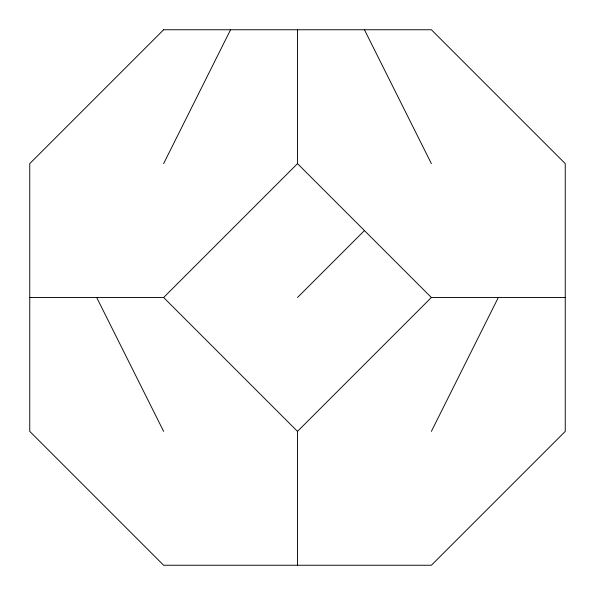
<?xml version="1.0" encoding="UTF-8"?>
<svg xmlns="http://www.w3.org/2000/svg" width="595" height="595" viewBox="0 0 595 595"><rect width="100%" height="100%" fill="white"/><g stroke="black" fill="none" stroke-linecap="round" stroke-linejoin="round"><path stroke-width="0.89" d="M163.625 163.625L230.562 29.75M431.375 431.375L498.312 297.5M29.75 297.5L163.625 297.5L297.5 163.625L297.5 29.75M297.5 297.5L364.438 230.562M297.5 565.25L297.5 431.375L431.375 297.5L565.25 297.5M297.5 163.625L431.375 297.5M163.625 297.5L297.5 431.375M364.438 29.75L431.375 163.625M96.688 297.5L163.625 431.375M163.625 29.75L29.75 163.625L29.75 431.375L163.625 565.25L431.375 565.25L565.25 431.375L565.25 163.625L431.375 29.75L163.625 29.75"/></g></svg>
